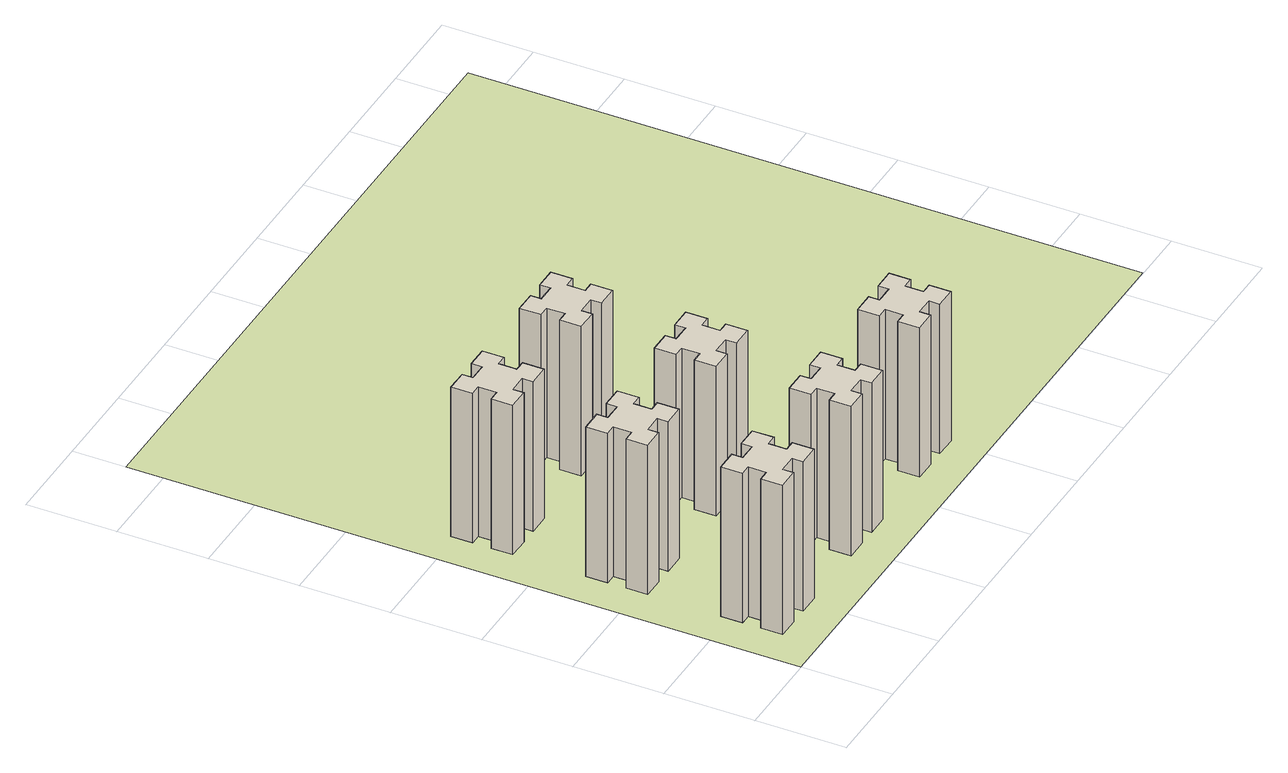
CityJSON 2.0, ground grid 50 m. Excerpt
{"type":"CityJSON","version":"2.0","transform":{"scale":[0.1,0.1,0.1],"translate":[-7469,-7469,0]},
"CityObjects":{
"building1":{"type":"Building","attributes":{"measuredHeight":90,"storeysAboveGround":30},"geometry":[{"type":"Solid","lod":"1","boundaries":[[[[0,1,2,3,4,5,6,7,8,9,10,11,12,13,14,15,16,17,18,19]],[[19,20,21,0]],[[0,21,22,1]],[[1,22,23,2]],[[2,23,24,3]],[[3,24,25,4]],[[4,25,26,5]],[[5,26,27,6]],[[6,27,28,7]],[[7,28,29,8]],[[8,29,30,9]],[[9,30,31,10]],[[10,31,32,11]],[[11,32,33,12]],[[12,33,34,13]],[[13,34,35,14]],[[14,35,36,15]],[[15,36,37,16]],[[16,37,38,17]],[[17,38,39,18]],[[18,39,20,19]],[[20,39,38,37,36,35,34,33,32,31,30,29,28,27,26,25,24,23,22,21]]]]}]},
"building2":{"type":"Building","attributes":{"measuredHeight":90,"storeysAboveGround":30},"geometry":[{"type":"Solid","lod":"1","boundaries":[[[[40,41,42,43,44,45,46,47,48,49,50,51,52,53,54,55,56,57,58,59]],[[59,60,61,40]],[[40,61,62,41]],[[41,62,63,42]],[[42,63,64,43]],[[43,64,65,44]],[[44,65,66,45]],[[45,66,67,46]],[[46,67,68,47]],[[47,68,69,48]],[[48,69,70,49]],[[49,70,71,50]],[[50,71,72,51]],[[51,72,73,52]],[[52,73,74,53]],[[53,74,75,54]],[[54,75,76,55]],[[55,76,77,56]],[[56,77,78,57]],[[57,78,79,58]],[[58,79,60,59]],[[60,79,78,77,76,75,74,73,72,71,70,69,68,67,66,65,64,63,62,61]]]]}]},
"building3":{"type":"Building","attributes":{"measuredHeight":90,"storeysAboveGround":30},"geometry":[{"type":"Solid","lod":"1","boundaries":[[[[80,81,82,83,84,85,86,87,88,89,90,91,92,93,94,95,96,97,98,99]],[[99,100,101,80]],[[80,101,102,81]],[[81,102,103,82]],[[82,103,104,83]],[[83,104,105,84]],[[84,105,106,85]],[[85,106,107,86]],[[86,107,108,87]],[[87,108,109,88]],[[88,109,110,89]],[[89,110,111,90]],[[90,111,112,91]],[[91,112,113,92]],[[92,113,114,93]],[[93,114,115,94]],[[94,115,116,95]],[[95,116,117,96]],[[96,117,118,97]],[[97,118,119,98]],[[98,119,100,99]],[[100,119,118,117,116,115,114,113,112,111,110,109,108,107,106,105,104,103,102,101]]]]}]},
"building4":{"type":"Building","attributes":{"measuredHeight":90,"storeysAboveGround":30},"geometry":[{"type":"Solid","lod":"1","boundaries":[[[[120,121,122,123,124,125,126,127,128,129,130,131,132,133,134,135,136,137,138,139]],[[139,140,141,120]],[[120,141,142,121]],[[121,142,143,122]],[[122,143,144,123]],[[123,144,145,124]],[[124,145,146,125]],[[125,146,147,126]],[[126,147,148,127]],[[127,148,149,128]],[[128,149,150,129]],[[129,150,151,130]],[[130,151,152,131]],[[131,152,153,132]],[[132,153,154,133]],[[133,154,155,134]],[[134,155,156,135]],[[135,156,157,136]],[[136,157,158,137]],[[137,158,159,138]],[[138,159,140,139]],[[140,159,158,157,156,155,154,153,152,151,150,149,148,147,146,145,144,143,142,141]]]]}]},
"building5":{"type":"Building","attributes":{"measuredHeight":90,"storeysAboveGround":30},"geometry":[{"type":"Solid","lod":"1","boundaries":[[[[160,161,162,163,164,165,166,167,168,169,170,171,172,173,174,175,176,177,178,179]],[[179,180,181,160]],[[160,181,182,161]],[[161,182,183,162]],[[162,183,184,163]],[[163,184,185,164]],[[164,185,186,165]],[[165,186,187,166]],[[166,187,188,167]],[[167,188,189,168]],[[168,189,190,169]],[[169,190,191,170]],[[170,191,192,171]],[[171,192,193,172]],[[172,193,194,173]],[[173,194,195,174]],[[174,195,196,175]],[[175,196,197,176]],[[176,197,198,177]],[[177,198,199,178]],[[178,199,180,179]],[[180,199,198,197,196,195,194,193,192,191,190,189,188,187,186,185,184,183,182,181]]]]}]},
"building6":{"type":"Building","attributes":{"measuredHeight":90,"storeysAboveGround":30},"geometry":[{"type":"Solid","lod":"1","boundaries":[[[[200,201,202,203,204,205,206,207,208,209,210,211,212,213,214,215,216,217,218,219]],[[219,220,221,200]],[[200,221,222,201]],[[201,222,223,202]],[[202,223,224,203]],[[203,224,225,204]],[[204,225,226,205]],[[205,226,227,206]],[[206,227,228,207]],[[207,228,229,208]],[[208,229,230,209]],[[209,230,231,210]],[[210,231,232,211]],[[211,232,233,212]],[[212,233,234,213]],[[213,234,235,214]],[[214,235,236,215]],[[215,236,237,216]],[[216,237,238,217]],[[217,238,239,218]],[[218,239,220,219]],[[220,239,238,237,236,235,234,233,232,231,230,229,228,227,226,225,224,223,222,221]]]]}]},
"building7":{"type":"Building","attributes":{"measuredHeight":90,"storeysAboveGround":30},"geometry":[{"type":"Solid","lod":"1","boundaries":[[[[240,241,242,243,244,245,246,247,248,249,250,251,252,253,254,255,256,257,258,259]],[[259,260,261,240]],[[240,261,262,241]],[[241,262,263,242]],[[242,263,264,243]],[[243,264,265,244]],[[244,265,266,245]],[[245,266,267,246]],[[246,267,268,247]],[[247,268,269,248]],[[248,269,270,249]],[[249,270,271,250]],[[250,271,272,251]],[[251,272,273,252]],[[252,273,274,253]],[[253,274,275,254]],[[254,275,276,255]],[[255,276,277,256]],[[256,277,278,257]],[[257,278,279,258]],[[258,279,260,259]],[[260,279,278,277,276,275,274,273,272,271,270,269,268,267,266,265,264,263,262,261]]]]}]},
"landuse1":{"type":"LandUse","attributes":{"name":"plot1","function":"1010"},"geometry":[{"type":"MultiSurface","lod":"1","boundaries":[[[280,281,282,283]]]}]}
},
"vertices":[
[425,265,0],[325,265,0],[325,205,0],[205,205,0],[205,325,0],[265,325,0],[265,425,0],[205,425,0],[205,545,0],[325,545,0],[325,485,0],[425,485,0],[425,545,0],[545,545,0],[545,425,0],[485,425,0],[485,325,0],[545,325,0],[545,205,0],[425,205,0],[425,205,900],[425,265,900],[325,265,900],[325,205,900],[205,205,900],[205,325,900],[265,325,900],[265,425,900],[205,425,900],[205,545,900],[325,545,900],[325,485,900],[425,485,900],[425,545,900],[545,545,900],[545,425,900],[485,425,900],[485,325,900],[545,325,900],[545,205,900],
[425,1005,0],[325,1005,0],[325,945,0],[205,945,0],[205,1065,0],[265,1065,0],[265,1165,0],[205,1165,0],[205,1285,0],[325,1285,0],[325,1225,0],[425,1225,0],[425,1285,0],[545,1285,0],[545,1165,0],[485,1165,0],[485,1065,0],[545,1065,0],[545,945,0],[425,945,0],[425,945,900],[425,1005,900],[325,1005,900],[325,945,900],[205,945,900],[205,1065,900],[265,1065,900],[265,1165,900],[205,1165,900],[205,1285,900],[325,1285,900],[325,1225,900],[425,1225,900],[425,1285,900],[545,1285,900],[545,1165,900],[485,1165,900],[485,1065,900],[545,1065,900],[545,945,900],
[425,1745,0],[325,1745,0],[325,1685,0],[205,1685,0],[205,1805,0],[265,1805,0],[265,1905,0],[205,1905,0],[205,2025,0],[325,2025,0],[325,1965,0],[425,1965,0],[425,2025,0],[545,2025,0],[545,1905,0],[485,1905,0],[485,1805,0],[545,1805,0],[545,1685,0],[425,1685,0],[425,1685,900],[425,1745,900],[325,1745,900],[325,1685,900],[205,1685,900],[205,1805,900],[265,1805,900],[265,1905,900],[205,1905,900],[205,2025,900],[325,2025,900],[325,1965,900],[425,1965,900],[425,2025,900],[545,2025,900],[545,1905,900],[485,1905,900],[485,1805,900],[545,1805,900],[545,1685,900],
[1165,265,0],[1065,265,0],[1065,205,0],[945,205,0],[945,325,0],[1005,325,0],[1005,425,0],[945,425,0],[945,545,0],[1065,545,0],[1065,485,0],[1165,485,0],[1165,545,0],[1285,545,0],[1285,425,0],[1225,425,0],[1225,325,0],[1285,325,0],[1285,205,0],[1165,205,0],[1165,205,900],[1165,265,900],[1065,265,900],[1065,205,900],[945,205,900],[945,325,900],[1005,325,900],[1005,425,900],[945,425,900],[945,545,900],[1065,545,900],[1065,485,900],[1165,485,900],[1165,545,900],[1285,545,900],[1285,425,900],[1225,425,900],[1225,325,900],[1285,325,900],[1285,205,900],
[1165,1005,0],[1065,1005,0],[1065,945,0],[945,945,0],[945,1065,0],[1005,1065,0],[1005,1165,0],[945,1165,0],[945,1285,0],[1065,1285,0],[1065,1225,0],[1165,1225,0],[1165,1285,0],[1285,1285,0],[1285,1165,0],[1225,1165,0],[1225,1065,0],[1285,1065,0],[1285,945,0],[1165,945,0],[1165,945,900],[1165,1005,900],[1065,1005,900],[1065,945,900],[945,945,900],[945,1065,900],[1005,1065,900],[1005,1165,900],[945,1165,900],[945,1285,900],[1065,1285,900],[1065,1225,900],[1165,1225,900],[1165,1285,900],[1285,1285,900],[1285,1165,900],[1225,1165,900],[1225,1065,900],[1285,1065,900],[1285,945,900],
[1165,1745,0],[1065,1745,0],[1065,1685,0],[945,1685,0],[945,1805,0],[1005,1805,0],[1005,1905,0],[945,1905,0],[945,2025,0],[1065,2025,0],[1065,1965,0],[1165,1965,0],[1165,2025,0],[1285,2025,0],[1285,1905,0],[1225,1905,0],[1225,1805,0],[1285,1805,0],[1285,1685,0],[1165,1685,0],[1165,1685,900],[1165,1745,900],[1065,1745,900],[1065,1685,900],[945,1685,900],[945,1805,900],[1005,1805,900],[1005,1905,900],[945,1905,900],[945,2025,900],[1065,2025,900],[1065,1965,900],[1165,1965,900],[1165,2025,900],[1285,2025,900],[1285,1905,900],[1225,1905,900],[1225,1805,900],[1285,1805,900],[1285,1685,900],
[1905,265,0],[1805,265,0],[1805,205,0],[1685,205,0],[1685,325,0],[1745,325,0],[1745,425,0],[1685,425,0],[1685,545,0],[1805,545,0],[1805,485,0],[1905,485,0],[1905,545,0],[2025,545,0],[2025,425,0],[1965,425,0],[1965,325,0],[2025,325,0],[2025,205,0],[1905,205,0],[1905,205,900],[1905,265,900],[1805,265,900],[1805,205,900],[1685,205,900],[1685,325,900],[1745,325,900],[1745,425,900],[1685,425,900],[1685,545,900],[1805,545,900],[1805,485,900],[1905,485,900],[1905,545,900],[2025,545,900],[2025,425,900],[1965,425,900],[1965,325,900],[2025,325,900],[2025,205,900],
[5,3705,0],[5,5,0],[3705,5,0],[3705,3705,0]
]}
